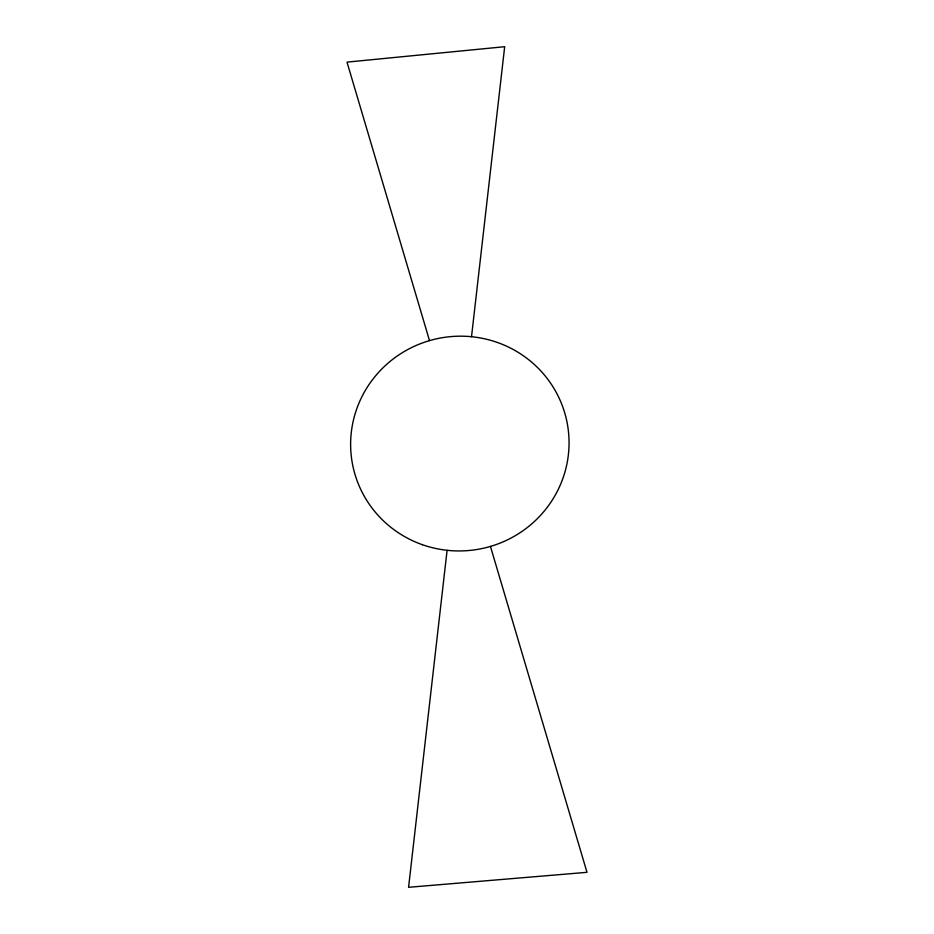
<?xml version="1.0" encoding="UTF-8"?>
<svg xmlns="http://www.w3.org/2000/svg" width="934" height="934" viewBox="0 0 934 934"><rect width="100%" height="100%" fill="white"/><g stroke="black" fill="none" stroke-linecap="round" stroke-linejoin="round"><path stroke-width="1.4" d="M447.094 550.301L408.578 887.3L586.996 872.321L490.455 546.425M471.518 336.707L504.675 46.7L347.004 62.123L429.5 340.618M422.308 544.674A109.301 107.305 -11.6 0 0 567.428 424.328A109.301 107.305 -11.6 0 0 389.782 361.68A109.301 107.305 -11.6 0 0 422.308 544.674"/></g></svg>
